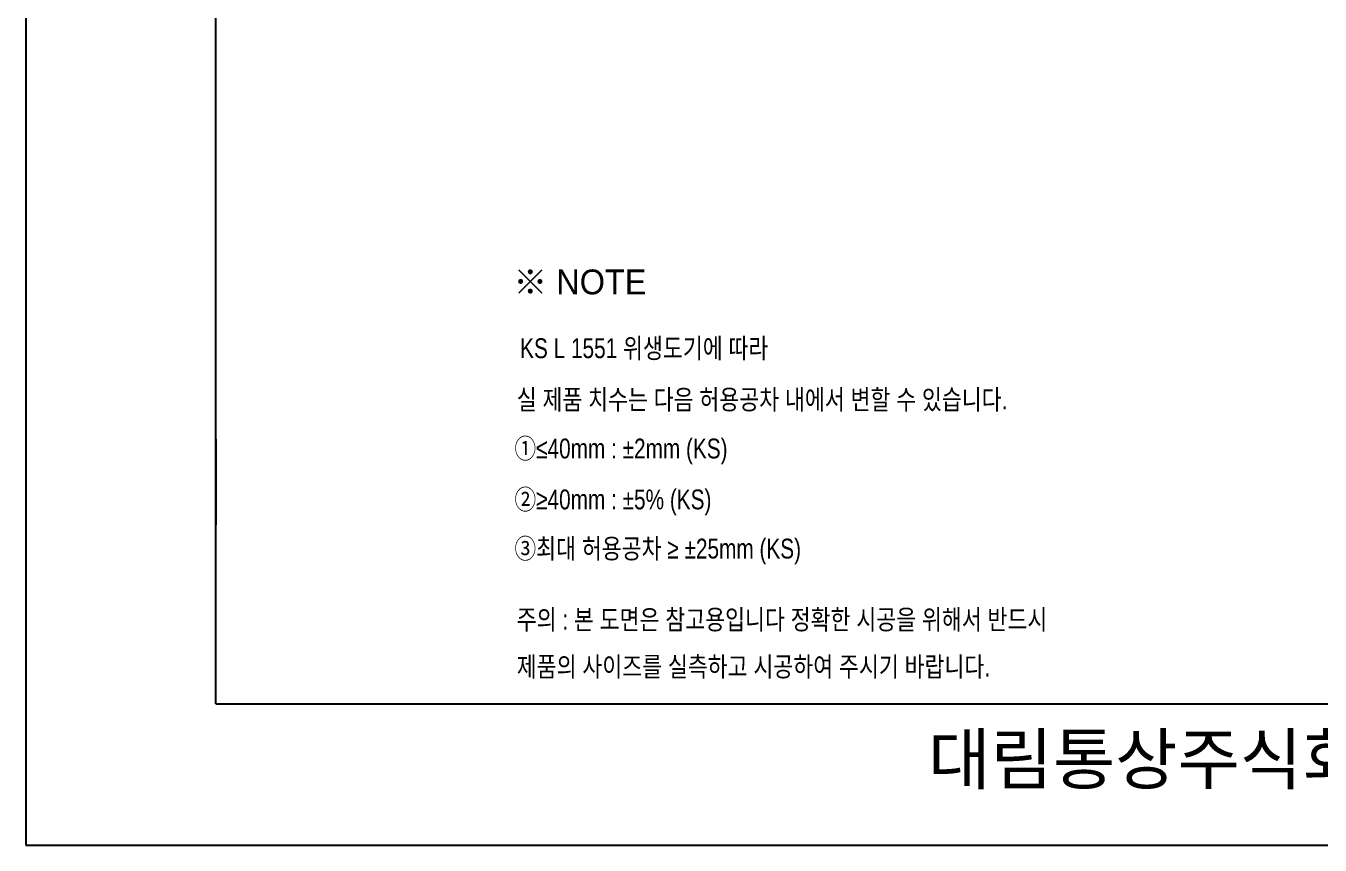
# Model space of a CAD drawing. Extents: x 63777 to 66202, y 58093 to 61523.
# Drawn here: x 63777 to 65080, y 58093 to 58918 of the extents above; entities that cross this region are included whole.
import ezdxf
from ezdxf.lldxf.tags import DXFTag

# ---------------------------------------------------------------- set-up
doc = ezdxf.new("R2010")
doc.units = 0
doc.header["$MEASUREMENT"] = 0
doc.linetypes.add('HIDDEN', pattern=[9.525, 6.35, -3.175])
doc.layers.get('0').update_dxf_attribs({"linetype": 'CONTINUOUS'})
for name, color, linetype in [('2', 2, 'HIDDEN'), ('Dim', 4, 'CONTINUOUS'), ('LINE', 7, 'CONTINUOUS'), ('YA', 7, 'CONTINUOUS')]:
    doc.layers.add(name, color=color, linetype=linetype)
doc.styles.add('MtXpl_', font='')
doc.styles.add('굴림', font='', dxfattribs={"height": 3.2})
doc.styles.add('스타일1', font='txt.shx', dxfattribs={"bigfont": 'ghs.shx'})
doc.styles.get('MtXpl_').set_extended_font_data('Gulim')
doc.styles.get('굴림').set_extended_font_data('Gulim')
tags = doc.linetypes.add('Amconstr', pattern=[9999, 9999, 0]).pattern_tags.tags
tags[6:7] = [DXFTag(74, 4), DXFTag(75, 0), DXFTag(340, '0'), DXFTag(46, 1.0), DXFTag(50, 0.0), DXFTag(44, 0.0), DXFTag(45, 0.0)]
tags[4:5] = [DXFTag(74, 4), DXFTag(75, 0), DXFTag(340, '0'), DXFTag(46, 1.0), DXFTag(50, 0.0), DXFTag(44, 0.0), DXFTag(45, 0.0)]

msp = doc.modelspace()

# ---------------------------------------------------------------- linework, layer by layer
at = {"layer": 'LINE', "linetype": 'Amconstr'}
msp.add_line((65055.7, 58235), (65127.7, 58235), dxfattribs=at)
at = {"layer": 'YA', "color": 7}
for p, q in [((63968.2, 58235), (63968.2, 60332.8)), ((63968.2, 58501.5), (63968.2, 58415)), ((63968.2, 58235), (65055.7, 58235)), ((64040.2, 58235), (65055.7, 58235))]:
    msp.add_line(p, q, dxfattribs=at)
at = {"layer": 'YA', "color": 0}
msp.add_lwpolyline([(63776.9, 58092.5), (66202.4, 58092.5), (66202.4, 61522.9), (63776.9, 61522.9)], close=True, dxfattribs=at)

# ---------------------------------------------------------------- texts
at = {"color": 3, "style": '굴림', "width": 0.8}
for s, p in [('KS L 1551 위생도기에 따라', (64274.5, 58583)), ('실 제품 치수는 다음 허용공차 내에서 변할 수 있습니다.', (64271.1, 58531.3)), ('①≤40mm : ±2mm (KS)', (64268.8, 58482)), ('②≥40mm : ±5%%% (KS)', (64268.8, 58430.7)), ('③최대 허용공차 ≥ ±25mm (KS)', (64268.8, 58381.2))]:
    msp.add_text(s, height=20, dxfattribs=at).set_placement(p)
at = {"color": 1, "style": '굴림', "width": 0.8}
for s, p in [('주의 : 본 도면은 참고용입니다 정확한 시공을 위해서 반드시', (64271.1, 58309.7)), ('제품의 사이즈를 실측하고 시공하여 주시기 바랍니다.', (64271.1, 58262.3))]:
    msp.add_text(s, height=20, dxfattribs=at).set_placement(p)
at = {"layer": '2', "style": 'MtXpl_'}
msp.add_text('※ NOTE', height=25, dxfattribs=at).set_placement((64267.7, 58647.3))
at = {"layer": 'Dim', "color": 0, "insert": (64558.2, 58204.2), "char_height": 50, "width": 1090, "attachment_point": 1, "style": '스타일1'}
msp.add_mtext('{\\fGulim|b0|i0|c129|p50;       대림통상주식회사\\P}', dxfattribs=at)

doc.saveas('drawing.dxf')
